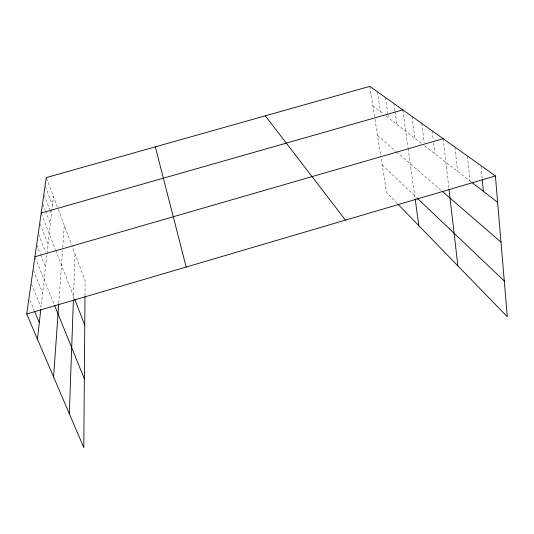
<?xml version="1.0" encoding="UTF-8"?>
<svg xmlns="http://www.w3.org/2000/svg" width="534" height="534" viewBox="0 0 534 534"><rect width="100%" height="100%" fill="white"/><g stroke="black" fill="none" stroke-linecap="round" stroke-linejoin="round"><path stroke-width="0.4" stroke-dasharray="2.67 2" d="M84.979 295.896L85.1 280.684L71.95 245.767M73.418 299.34L75.034 253.964M58.8 303.092L62.505 250.459M62.725 247.322L64.267 225.368M46.838 255.239L41.025 307.257L31.406 284.101M47.019 253.657L53.407 196.525M372.865 105.799L383.505 114.036M385.962 115.931L421.406 143.366M424.637 145.869L471.288 181.974M377.518 135.442L396.014 151.422M396.615 151.936L441.605 190.812M382.137 164.859L416.533 197.553M397.323 203.567L386.456 192.387L380.735 155.955M29.951 300.408L34.143 310.374M33.382 270.364L42.627 292.926M35.217 257.548L54.601 305.421M36.632 244.792L40.31 253.984M40.617 254.751L45.523 267M38.548 234.326L45.61 252.141M40.057 223.746L48.073 244.178M41.485 213.814L55.416 249.645M55.723 250.419L74.426 298.513M42.874 204.182L45.27 210.409M45.57 211.184L50.37 223.639M44.168 195.07L49.695 209.528M49.982 210.289L51.438 214.094M45.403 186.493L52.452 205.069M46.558 178.349L58.019 208.787M58.313 209.555L71.669 245.019M369.815 86.361L374.841 118.394M374.968 119.182L380.608 155.147M377.398 91.768L380.435 111.659M385.394 97.475L387.691 112.948M387.811 113.762L388.418 117.834M393.852 103.509L394.886 110.725M395.006 111.526L396.849 124.362M402.803 109.891L408.043 147.671M408.156 148.472L415.058 198.221M412.008 116.459L414.931 138.359M421.767 123.421L424.23 142.665M432.133 130.817L433.234 139.861M433.635 143.152L434.943 153.845M443.16 138.68L448.92 188.449M454.921 147.07L457.565 171.354M467.49 156.035L470.02 180.993M481.027 166.468L482.189 178.883"/><path stroke-width="0.8" d="M84.973 296.724L83.798 447.639L26.7 314.012L46.271 177.595L369.815 86.361L495.398 175.946L507.3 316.735L397.89 204.148M69.333 413.79L73.392 300.128M53.6 376.964L58.74 303.919M37.453 339.177L40.751 309.687M26.7 314.012L495.398 175.946M34.91 256.787L443.16 138.68M41.185 213.046L402.803 109.891M471.923 182.468L497.635 202.366M442.212 191.332L500.992 242.122M417.134 198.121L504.276 280.951M265.298 115.831L345.465 220.108M34.463 311.142L39.302 322.636M54.601 305.421L84.332 378.86M74.72 299.28L84.752 325.072M155.314 146.843L186.186 267.033M415.165 199.015L418.876 225.742M449.014 189.256L457.872 265.872M482.262 179.711L483.343 191.306"/></g></svg>
